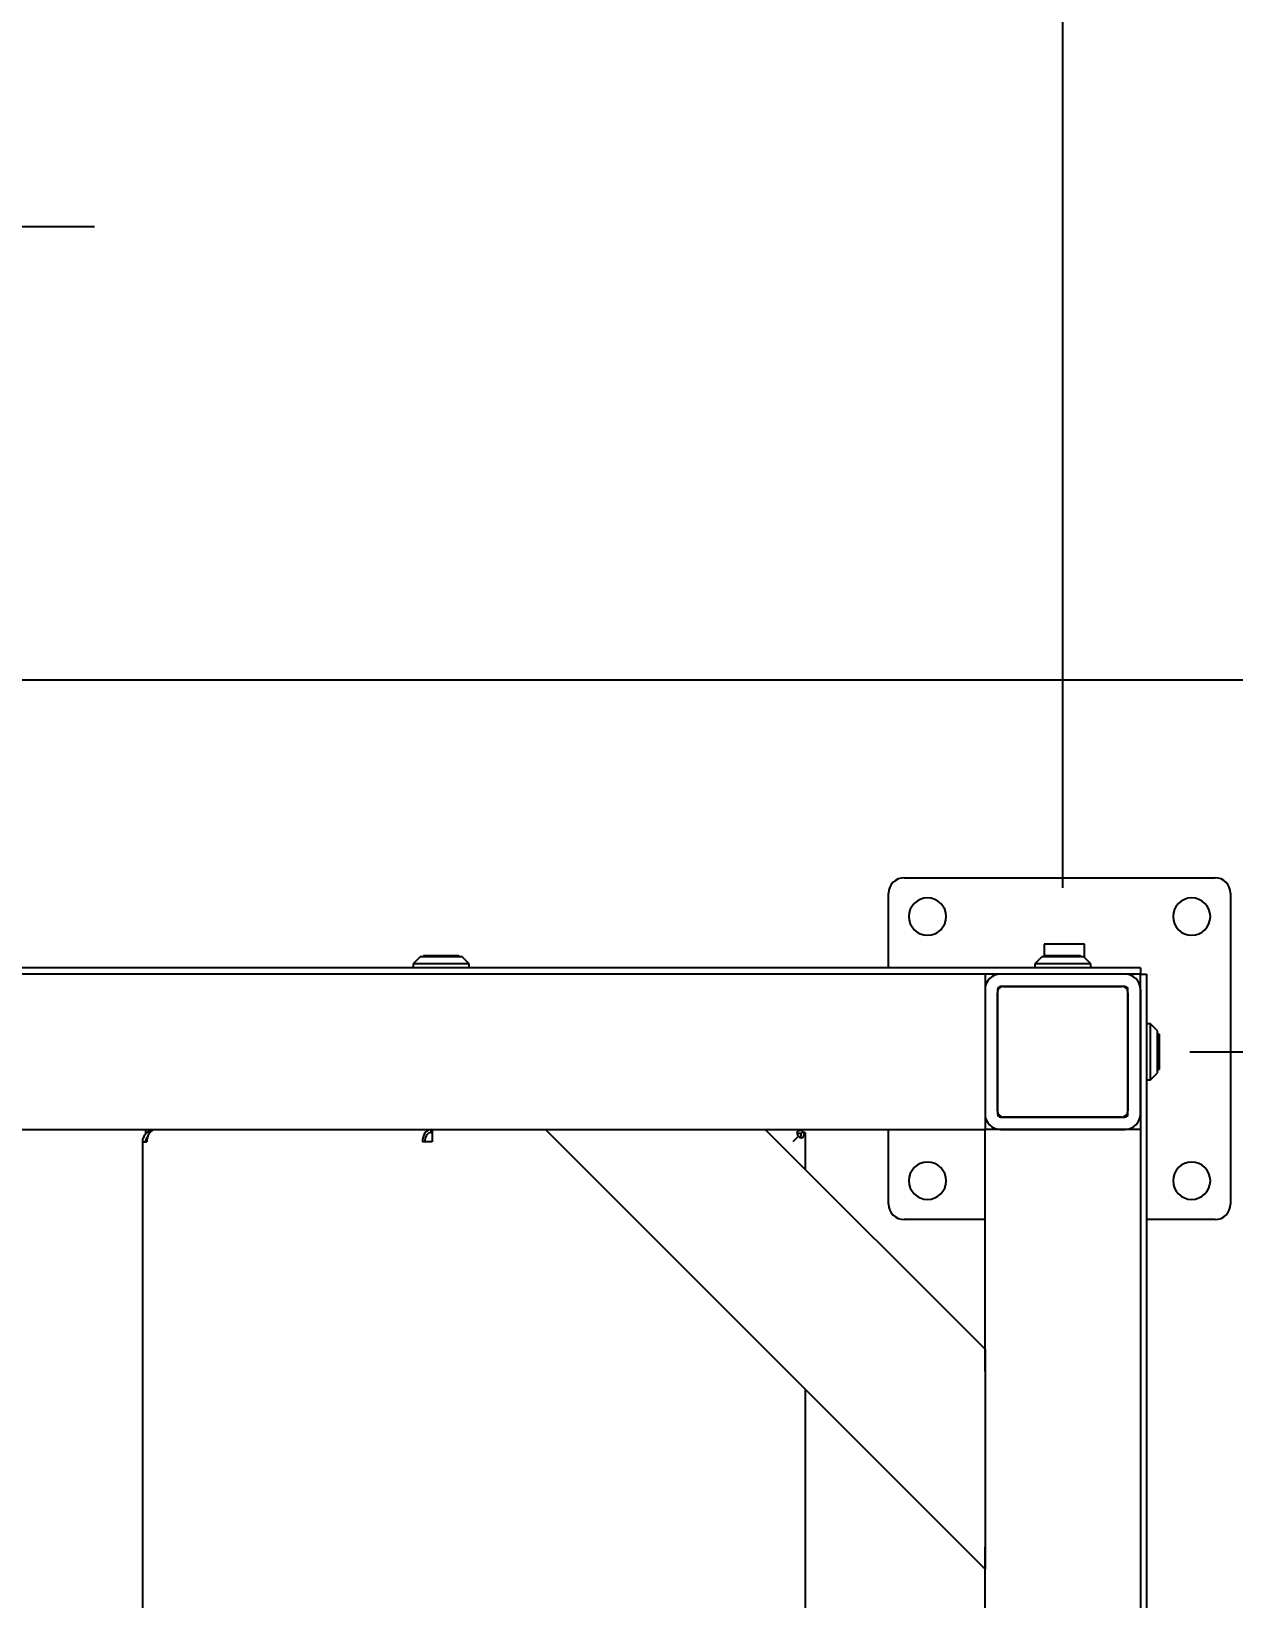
# Model space of a CAD drawing. Header units: millimetres. Extents: x 10462777 to 22643323, y 453826 to 1389191.
# Drawn here: x 11269532.4 to 11269907, y 585498.1 to 585986.4 of the extents above; entities that cross this region are included whole.
import ezdxf

# ---------------------------------------------------------------- set-up
doc = ezdxf.new("R2010")
doc.units = ezdxf.units.MM
doc.header["$LTSCALE"] = 200
doc.header["$MEASUREMENT"] = 0
doc.header["$PDMODE"] = 35
doc.header["$PDSIZE"] = -5
doc.linetypes.add('CENTER', pattern=[2, 1.25, -0.25, 0.25, -0.25])
doc.linetypes.add('HIDDEN_KS1', pattern=[0.26, 0.18, -0.08])
doc.layers.get('DEFPOINTS').update_dxf_attribs({"linetype": 'CONTINUOUS'})
doc.layers.add('1', color=1, linetype='CENTER')
doc.layers.add('3', color=3, linetype='HIDDEN_KS1')
doc.layers.add('LAYOUT', color=8, linetype='CONTINUOUS', lineweight=25)
doc.styles.add('iso-1', font='isocp.shx')
doc.styles.get("Standard").update_dxf_attribs({"font": 'SYMBOL'})
doc.dimstyles.get("Standard").update_dxf_attribs({"dimtxt": 1, "dimasz": 0.18, "dimexe": 0.18, "dimexo": 0.0625, "dimgap": 0.5, "dimtad": 1, "dimzin": 0, "dimdsep": 46, "dimtxsty": 'Standard', "dimcen": 0.09, "dimadec": 0, "dimazin": 0, "dimtfac": 1, "dimtofl": 0, "dimtmove": 2, "dimatfit": 3, "dimfxl": 1, "dimtolj": 1, "dimtzin": 0, "dimarcsym": 0})

# ---------------------------------------------------------------- blocks, each defined once
blk = doc.blocks.new('*D405')
at = {"layer": '1', "color": 152, "linetype": 'Continuous', "lineweight": -2, "transparency": 16777216}
for p, q in [((11269908.68, 585668.52), (11270507.68, 585668.52)), ((11269908.68, 585416.73), (11270507.68, 585416.73))]:
    blk.add_line(p, q, dxfattribs=at)
at = {"layer": '1', "color": 27, "linetype": 'Continuous', "lineweight": -2, "transparency": 16777216}
blk.add_line((11270476.93, 585637.77), (11270476.93, 585447.48), dxfattribs=at)
at = {"layer": '1', "color": 27, "linetype": 'Continuous', "transparency": 16777216}
for points in [[(11270471.81, 585637.77), (11270482.06, 585637.77), (11270476.93, 585668.52)], [(11270471.81, 585447.48), (11270482.06, 585447.48), (11270476.93, 585416.73)]]:
    blk.add_solid(points, dxfattribs=at)
at = {"layer": 'DEFPOINTS', "color": 0, "linetype": 'Continuous', "transparency": 16777216}
for p in [(11269893.3, 585668.52), (11269893.3, 585416.73), (11270476.93, 585416.73)]:
    blk.add_point(p, dxfattribs=at)
at = {"layer": '1', "color": 23, "linetype": 'Continuous', "lineweight": -3, "transparency": 16777216, "insert": (11270443.04, 585542.62), "char_height": 33.894, "attachment_point": 5, "rotation": 90, "style": 'iso-1'}
blk.add_mtext('\\A1;\\C23;260', dxfattribs=at)
blk = doc.blocks.new('*D409')
at = {"layer": '1', "color": 152, "linetype": 'Continuous', "lineweight": -2, "transparency": 16777216}
for p, q in [((11269466.36, 585719.6), (11269466.36, 585956.41)), ((11269490.57, 585081.9), (11269490.57, 585956.41))]:
    blk.add_line(p, q, dxfattribs=at)
at = {"layer": '1', "color": 27, "linetype": 'Continuous', "lineweight": -2, "transparency": 16777216}
for p, q in [((11269435.61, 585925.66), (11269331.42, 585925.66)), ((11269490.57, 585925.66), (11269466.36, 585925.66)), ((11269521.32, 585925.66), (11269552.06, 585925.66))]:
    blk.add_line(p, q, dxfattribs=at)
at = {"layer": '1', "color": 27, "linetype": 'Continuous', "transparency": 16777216}
for points in [[(11269435.61, 585930.79), (11269435.61, 585920.54), (11269466.36, 585925.66)], [(11269521.32, 585930.79), (11269521.32, 585920.54), (11269490.57, 585925.66)]]:
    blk.add_solid(points, dxfattribs=at)
at = {"layer": 'DEFPOINTS', "color": 0, "linetype": 'Continuous', "transparency": 16777216}
for p in [(11269490.57, 585925.66), (11269466.36, 585704.23), (11269490.57, 585066.53)]:
    blk.add_point(p, dxfattribs=at)
at = {"layer": '1', "color": 23, "linetype": 'Continuous', "lineweight": -3, "transparency": 16777216, "insert": (11269368.14, 585959.56), "char_height": 33.894, "attachment_point": 5, "style": 'iso-1'}
blk.add_mtext('\\A1;\\C23;25', dxfattribs=at)
blk = doc.blocks.new('*D410')
at = {"layer": '1', "color": 152, "linetype": 'Continuous', "lineweight": -2, "transparency": 16777216}
for p, q in [((11269490.57, 585081.9), (11269490.57, 586115.66)), ((11269853.72, 585719.6), (11269853.72, 586115.66))]:
    blk.add_line(p, q, dxfattribs=at)
at = {"layer": '1', "color": 27, "linetype": 'Continuous', "lineweight": -2, "transparency": 16777216}
blk.add_line((11269822.97, 586084.92), (11269521.32, 586084.92), dxfattribs=at)
at = {"layer": '1', "color": 27, "linetype": 'Continuous', "transparency": 16777216}
for points in [[(11269521.32, 586090.04), (11269521.32, 586079.79), (11269490.57, 586084.92)], [(11269822.97, 586090.04), (11269822.97, 586079.79), (11269853.72, 586084.92)]]:
    blk.add_solid(points, dxfattribs=at)
at = {"layer": 'DEFPOINTS', "color": 0, "linetype": 'Continuous', "transparency": 16777216}
for p in [(11269490.57, 586084.92), (11269853.72, 585704.23), (11269490.57, 585066.53)]:
    blk.add_point(p, dxfattribs=at)
at = {"layer": '1', "color": 23, "linetype": 'Continuous', "lineweight": -3, "transparency": 16777216, "insert": (11269672.14, 586118.81), "char_height": 33.894, "attachment_point": 5, "style": 'iso-1'}
blk.add_mtext('\\A1;\\C23;375', dxfattribs=at)
blk = doc.blocks.new('r710ic')
at = {"layer": 'LAYOUT', "color": 3}
blk.add_circle((272041.37, 104232.63), 2050.12, dxfattribs=at)

msp = doc.modelspace()

# ---------------------------------------------------------------- linework, layer by layer
at = {"layer": '1', "color": 251, "linetype": 'Continuous'}
msp.add_line((11272083.06128, 585784.23942), (11265967.04262, 585784.23942), dxfattribs=at)
at = {"layer": '1', "color": 152, "linetype": 'Continuous'}
msp.add_line((11269893.30238, 585668.51554), (11271323.09715, 585668.51554), dxfattribs=at)
at = {"layer": '3', "color": 252, "linetype": 'Continuous'}
for p, q in [((11269804.33056, 585722.74598), (11269901.17064, 585722.74598)), ((11269799.48856, 585694.66236), (11269799.48856, 585717.90397)), ((11269906.01264, 585717.90397), (11269906.01264, 585621.0639)), ((11269873.08701, 585694.66236), (11269446.99069, 585694.66236)), ((11269873.08701, 585692.72555), (11269446.99069, 585692.72555)), ((11269829.50898, 585692.72555), (11269829.50898, 585687.88355)), ((11269873.08701, 585692.72555), (11269834.35098, 585692.72555)), ((11269877.92902, 585694.66236), (11269873.08701, 585694.66236)), ((11269877.92902, 585692.72555), (11269873.08701, 585692.72555)), ((11269877.92902, 585694.66236), (11269877.92902, 585692.72555)), ((11269877.92902, 585692.72555), (11269879.86582, 585692.72555)), ((11269877.92902, 585687.88355), (11269877.92902, 585692.72555)), ((11269879.86582, 585692.72555), (11269879.86582, 585687.88355)), ((11269829.50898, 585687.88355), (11269829.50898, 585649.14752)), ((11269829.50898, 585687.88355), (11269829.50898, 585649.14752)), ((11269833.38258, 585687.88355), (11269833.38258, 585649.14752)), ((11269833.38258, 585650.11592), (11269833.38258, 585686.91515)), ((11269873.08701, 585688.85195), (11269834.35098, 585688.85195)), ((11269835.31939, 585688.85195), (11269872.11861, 585688.85195)), ((11269874.05542, 585649.14752), (11269874.05542, 585687.88355)), ((11269874.05542, 585686.91515), (11269874.05542, 585650.11592)), ((11269877.92902, 585649.14752), (11269877.92902, 585687.88355)), ((11269877.92902, 585687.88355), (11269877.92902, 585397.36333)), ((11269879.86582, 585687.88355), (11269879.86582, 585397.36333)), ((11269829.50898, 585649.14752), (11269829.50898, 585644.30552)), ((11269834.35098, 585648.17912), (11269873.08701, 585648.17912)), ((11269872.11861, 585648.17912), (11269835.31939, 585648.17912)), ((11269490.56872, 585644.30552), (11269692.55593, 585644.30552)), ((11269568.04078, 585642.99401), (11269568.04078, 585644.30552)), ((11269570.94598, 585644.30102), (11269570.94598, 585644.30552)), ((11269656.94692, 585643.33712), (11269656.94692, 585644.30552)), ((11269656.94692, 585643.33712), (11269657.26505, 585643.33712)), ((11269657.26484, 585644.30552), (11269657.26484, 585640.43191)), ((11269761.03246, 585644.30552), (11269829.50898, 585644.30552)), ((11269771.40357, 585642.23736), (11269769.59933, 585640.43191)), ((11269771.40477, 585642.23615), (11269769.59933, 585640.43191)), ((11269772.50259, 585644.30552), (11269772.50259, 585643.96251)), ((11269773.47293, 585643.33518), (11269773.12992, 585643.33518)), ((11269773.47293, 585643.33518), (11269773.47293, 585631.86208)), ((11269799.48856, 585621.0639), (11269799.48856, 585644.30552)), ((11269829.50898, 585568.98134), (11269829.50898, 585644.30552)), ((11269834.35098, 585644.30552), (11269829.50898, 585644.30552)), ((11269834.35098, 585644.30552), (11269873.08701, 585644.30552)), ((11269873.08701, 585644.30552), (11269834.35098, 585644.30552)), ((11269877.92902, 585644.30552), (11269873.08701, 585644.30552)), ((11269567.07238, 585404.14213), (11269567.07238, 585640.43191)), ((11269567.07238, 585640.43191), (11269568.20693, 585640.43191)), ((11269568.33862, 585640.43191), (11269568.20693, 585640.43191)), ((11269654.33955, 585640.43191), (11269654.20787, 585640.43191)), ((11269657.07861, 585640.43191), (11269654.33955, 585640.43191)), ((11269657.26484, 585640.43191), (11269657.07861, 585640.43191)), ((11269829.51049, 585616.2219), (11269804.33056, 585616.2219)), ((11269901.17064, 585616.2219), (11269879.86582, 585616.2219)), ((11269773.47293, 585563.38665), (11269773.47293, 585447.71758)), ((11269829.50898, 585440.94136), (11269829.50898, 585514.2033))]:
    msp.add_line(p, q, dxfattribs=at)
at = {"layer": '3', "color": 60, "linetype": 'Continuous'}
for p, q in [((11269847.9086, 585702.0222), (11269847.9086, 585698.05176)), ((11269858.37283, 585702.0222), (11269847.9086, 585702.0222)), ((11269860.49781, 585702.0222), (11269858.37283, 585702.0222)), ((11269860.49781, 585697.80966), (11269860.49781, 585702.0222)), ((11269653.50215, 585698.05176), (11269651.32324, 585695.87286)), ((11269651.32324, 585695.87286), (11269651.32324, 585694.66236)), ((11269660.03885, 585695.87286), (11269651.32324, 585695.87286)), ((11269660.03885, 585698.05176), (11269653.50215, 585698.05176)), ((11269654.54802, 585698.55533), (11269654.54802, 585698.05175)), ((11269654.54802, 585698.55533), (11269665.52968, 585698.55533)), ((11269666.57556, 585698.05176), (11269660.03885, 585698.05176)), ((11269668.75446, 585695.87286), (11269660.03885, 585695.87286)), ((11269665.52968, 585698.05175), (11269665.52968, 585698.55533)), ((11269668.75446, 585695.87286), (11269666.57556, 585698.05176)), ((11269668.75446, 585694.66236), (11269668.75446, 585695.87286)), ((11269847.18229, 585698.05176), (11269845.00339, 585695.87286)), ((11269845.00339, 585695.87286), (11269845.00339, 585694.66236)), ((11269853.719, 585695.87286), (11269845.00339, 585695.87286)), ((11269853.719, 585698.05176), (11269847.18229, 585698.05176)), ((11269848.22817, 585698.55533), (11269848.22817, 585698.05175)), ((11269848.22817, 585698.55533), (11269859.20983, 585698.55533)), ((11269860.2557, 585698.05176), (11269853.719, 585698.05176)), ((11269862.43461, 585695.87286), (11269853.719, 585695.87286)), ((11269859.20983, 585698.05175), (11269859.20983, 585698.55533)), ((11269862.43461, 585695.87286), (11269860.2557, 585698.05176)), ((11269862.43461, 585694.66236), (11269862.43461, 585695.87286)), ((11269881.07632, 585677.23114), (11269879.86582, 585677.23114)), ((11269883.25522, 585675.05224), (11269881.07632, 585677.23114)), ((11269881.07632, 585668.51554), (11269881.07632, 585677.23114)), ((11269883.75879, 585674.00637), (11269883.25521, 585674.00637)), ((11269883.25522, 585668.51554), (11269883.25522, 585675.05224)), ((11269883.75879, 585674.00637), (11269883.75879, 585663.0247)), ((11269881.07632, 585659.79993), (11269881.07632, 585668.51554)), ((11269883.25522, 585661.97883), (11269883.25522, 585668.51554)), ((11269881.07632, 585659.79993), (11269883.25522, 585661.97883)), ((11269883.25521, 585663.0247), (11269883.75879, 585663.0247)), ((11269879.86582, 585659.79993), (11269881.07632, 585659.79993))]:
    msp.add_line(p, q, dxfattribs=at)
at = {"layer": '3', "color": 163, "linetype": 'Continuous'}
for p, q in [((11269829.50898, 585507.35297), (11269692.55643, 585644.30552)), ((11269692.55643, 585644.30552), (11269699.40406, 585644.30552)), ((11269699.40406, 585644.30552), (11269754.18508, 585644.30552)), ((11269754.18508, 585644.30552), (11269761.03271, 585644.30552)), ((11269761.03271, 585644.30552), (11269829.50898, 585575.82924)), ((11269829.50898, 585575.82924), (11269829.50898, 585568.98162)), ((11269829.50898, 585568.98162), (11269829.50898, 585514.2006)), ((11269829.50898, 585514.2006), (11269829.50898, 585507.35297))]:
    msp.add_line(p, q, dxfattribs=at)
at = {"layer": '3', "color": 252, "linetype": 'Continuous', "extrusion": (0, 0, -1)}
for centre in [(-11269811.59357, 585710.64097), (-11269893.90763, 585710.64097), (-11269811.59357, 585628.3269), (-11269893.90763, 585628.3269)]:
    msp.add_circle(centre, 5.8104, dxfattribs=at)
at = {"layer": '3', "color": 252, "linetype": 'Continuous'}
for centre, radius, start, end in [((11269804.33056, 585717.90397), 4.842, 90, 180), ((11269901.17064, 585717.90397), 4.842, 0, 90), ((11269834.35098, 585687.88355), 4.842, 90, 180), ((11269873.08701, 585687.88355), 4.842, 0, 90), ((11269834.35098, 585687.88355), 0.9684, 90, 180), ((11269835.31939, 585686.91515), 1.9368, 90, 180), ((11269872.11861, 585686.91515), 1.9368, 0, 90), ((11269873.08701, 585687.88355), 0.9684, 0, 90), ((11269834.35098, 585649.14752), 4.842, 180, 270), ((11269835.31939, 585650.11592), 1.9368, 180, 270), ((11269834.35098, 585649.14752), 0.9684, 180, 270), ((11269872.11861, 585650.11592), 1.9368, 270, 0), ((11269873.08701, 585649.14752), 0.9684, 270, 0), ((11269873.08701, 585649.14752), 4.842, 270, 0), ((11269804.33056, 585621.0639), 4.842, 180, 270), ((11269901.17064, 585621.0639), 4.842, 270, 0)]:
    msp.add_arc(centre, radius, start, end, dxfattribs=at)
at = {"layer": '3', "color": 252, "linetype": 'Continuous', "extrusion": (0, 0, -1)}
for radius, end in [(3.8736, 90), (2.9052, 37.4794612)]:
    msp.add_arc((-11269570.94598, 585640.43191), radius, 0, end, dxfattribs=at)
at = {"layer": '3', "color": 252, "linetype": 'Continuous'}
for centre, major_axis, start_param, end_param in [((11269571.07767, 585640.43191), (0, 3.8736), 0, 1.570796327), ((11269656.94692, 585640.43191), (0, -3.8736), 3.141592654, 4.71238898), ((11269656.94692, 585640.43191), (0, -2.9052), 3.141592654, 4.71238898)]:
    msp.add_ellipse(centre, major_axis=major_axis, ratio=0.707106781, start_param=start_param, end_param=end_param, dxfattribs=at)
for points, knots in [([(11269772.50259, 585643.96251), (11269772.42886, 585643.9753), (11269772.35299, 585643.98417), (11269772.19646, 585643.9941), (11269772.11569, 585643.99495), (11269771.88035, 585643.98506), (11269771.72804, 585643.96219), (11269771.4584, 585643.88813), (11269771.34335, 585643.83842), (11269771.1475, 585643.71172), (11269771.0696, 585643.63629), (11269770.95471, 585643.46051), (11269770.91909, 585643.36287), (11269770.8945, 585643.14483), (11269770.90681, 585643.03057), (11269771.01317, 585642.67341), (11269771.17214, 585642.42789), (11269771.40357, 585642.23736)], [0, 0, 0, 0, 0.0625, 0.0625, 0.125, 0.125, 0.25, 0.25, 0.375, 0.375, 0.5, 0.5, 0.625, 0.625, 0.75, 0.75, 1, 1, 1, 1]), ([(11269772.26587, 585643.10024), (11269772.04337, 585643.11016), (11269771.81907, 585643.0958), (11269771.41516, 585643.01745), (11269771.23613, 585642.95312), (11269771.06899, 585642.82773), (11269771.03611, 585642.79739), (11269771.00802, 585642.76436)], [0, 0, 0, 0, 0.43871739, 0.43871739, 0.877434781, 0.877434781, 1, 1, 1, 1]), ([(11269771.40477, 585642.23615), (11269771.49972, 585642.12083), (11269771.61071, 585642.02247), (11269771.84064, 585641.86762), (11269771.96193, 585641.8096), (11269772.19737, 585641.73967), (11269772.31491, 585641.72725), (11269772.52947, 585641.75172), (11269772.62971, 585641.78824), (11269772.80397, 585641.90259), (11269772.88029, 585641.98172), (11269773.00541, 585642.17543), (11269773.05596, 585642.2925), (11269773.1292, 585642.55918), (11269773.15233, 585642.71119), (11269773.16573, 585643.02645), (11269773.15551, 585643.18764), (11269773.12992, 585643.33518)], [0, 0, 0, 0, 0.125, 0.125, 0.25, 0.25, 0.375, 0.375, 0.5, 0.5, 0.625, 0.625, 0.75, 0.75, 0.875, 0.875, 1, 1, 1, 1]), ([(11269771.92842, 585641.83774), (11269771.96224, 585641.86601), (11269771.99327, 585641.8993), (11269772.12008, 585642.06736), (11269772.18496, 585642.24812), (11269772.24366, 585642.55093), (11269772.25673, 585642.65615), (11269772.27137, 585642.87595), (11269772.27252, 585642.98926), (11269772.26765, 585643.09846)], [0, 0, 0, 0, 0.124460693, 0.124460693, 0.562230347, 0.562230347, 0.781115173, 0.781115173, 1, 1, 1, 1])]:
    msp.add_open_spline(points, degree=3, knots=knots, dxfattribs=at)
for points, degree in [([(11269772.50259, 585643.33712), (11269772.42677, 585643.26124), (11269772.34778, 585643.1822), (11269772.26587, 585643.10024)], 3), ([(11269772.50453, 585643.33518), (11269772.42865, 585643.25935), (11269772.34961, 585643.18037), (11269772.26765, 585643.09846)], 3), ([(11269772.50259, 585643.96251), (11269772.50259, 585643.33712)], 1), ([(11269773.12992, 585643.33518), (11269772.50453, 585643.33518)], 1)]:
    msp.add_open_spline(points, degree=degree, dxfattribs=at)

# ---------------------------------------------------------------- block references
at = {"layer": 'LAYOUT', "color": 2, "rotation": 270}
msp.add_blockref('r710ic', (11164900.28186, 858351.4113, 0), dxfattribs=at)

# ---------------------------------------------------------------- dimensions: what is measured, and where the dimension line sits
at = {"layer": '1', "color": 27, "linetype": 'Continuous', "lineweight": -3}
for base, p1, text, picture, middle in [((11269490.56872, 586084.91669), (11269853.719, 585704.22531), '\\C23;375', '*D410', (11269672.14386, 586084.91669)), ((11269490.56872, 585925.66246), (11269466.3587, 585704.22531), '\\C23;25', '*D409', (11269368.14421, 585925.66246))]:
    dim = msp.add_linear_dim(base=base, p1=p1, p2=(11269490.56872, 585066.52955), text=text, dimstyle='Standard', override={"dimtxt": 33.894026, "dimasz": 30.746724, "dimexe": 30.746724, "dimexo": 15.373362, "dimgap": 16.947013, "dimtad": 1, "dimtih": 0, "dimdec": 2, "dimzin": 8, "dimtxsty": 'iso-1', "dimsah": 1, "dimclrd": 27, "dimclre": 152, "dimclrt": 23, "dimtm": -0.005, "dimtdec": 3, "dimtofl": 1, "dimtmove": 0}, dxfattribs=at)
    dim.commit()
    dim.dimension.update_dxf_attribs({"geometry": picture, "text_midpoint": middle, "dimtype": 160})
dim = msp.add_linear_dim(base=(11270476.9338, 585416.73134), p1=(11269893.30238, 585668.51554), p2=(11269893.30238, 585416.73134), angle=90, text='\\C23;260', dimstyle='Standard', override={"dimtxt": 33.894026, "dimasz": 30.746724, "dimexe": 30.746724, "dimexo": 15.373362, "dimgap": 16.947013, "dimtad": 1, "dimtih": 0, "dimtoh": 0, "dimdec": 2, "dimzin": 8, "dimtxsty": 'iso-1', "dimsah": 1, "dimclrd": 27, "dimclre": 152, "dimclrt": 23, "dimtm": -0.005, "dimtdec": 3, "dimtofl": 1, "dimtmove": 0}, dxfattribs=at)
dim.commit()
dim.dimension.update_dxf_attribs({"geometry": '*D405', "text_midpoint": (11270476.9338, 585542.62344), "dimtype": 160})

doc.saveas('drawing.dxf')
